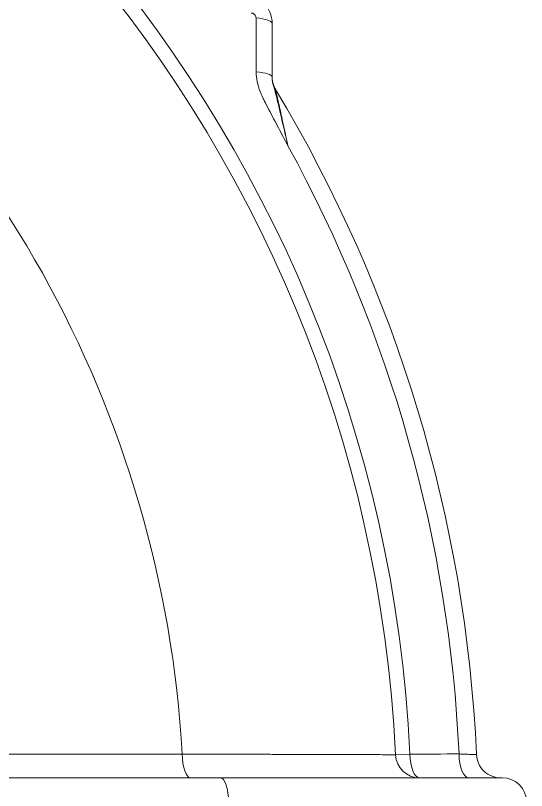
# Model space of a CAD drawing. Header units: millimetres. Extents: x 4664 to 8864, y -38 to 2932.
# Drawn here: x 6427.5 to 6482.4, y 1717.5 to 1800.8 of the extents above; entities that cross this region are included whole.
import ezdxf

# ---------------------------------------------------------------- set-up
doc = ezdxf.new("R2010")
doc.units = ezdxf.units.MM

msp = doc.modelspace()

# ---------------------------------------------------------------- linework, layer by layer
at = {"lineweight": 5}
for p, q in [((6362.103, 1721.4), (6445.403, 1721.4)), ((6468.334, 1721.327), (6469.889, 1721.401)), ((6361.586, 1718.839), (6479.816, 1718.839))]:
    msp.add_line(p, q, dxfattribs=at)
for centre, radius, start, end in [((6325.159, 1714.486), 144.895, 2.73527, 80.78997), ((6325.159, 1714.486), 143.338, 2.73527, 80.78997), ((6325.159, 1714.486), 120.442, 3.29067, 55.00395), ((6325.159, 1714.486), 152.045, 2.58148, 31.03314), ((6325.159, 1714.486), 150.173, 2.63975, 28.80096), ((6470.943, 1721.451), 2.612, 182.73527, 270), ((6479.816, 1716.228), 2.612, 0, 90)]:
    msp.add_arc(centre, radius, start, end, dxfattribs=at)
for centre, major_axis, ratio, start_param, end_param in [((6452.456, 1799.992), (2.612, 0), 0.239082, 0, 1.228846), ((6452.456, 1794.217), (2.612, 0), 0.228211, 0, 1.221386), ((6446.296, 1721.451), (0, -2.612), 0.342039, 4.732052, 6.283185), ((6470.943, 1721.451), (0, 2.612), 0.403565, 1.590075, 3.141593), ((6476.226, 1721.451), (0, 2.612), 0.403592, 1.589402, 3.141593), ((6449.479, 1716.228), (0, -2.612), 0.342538, 1.570796, 3.141593)]:
    msp.add_ellipse(centre, major_axis=major_axis, ratio=ratio, start_param=start_param, end_param=end_param, dxfattribs=at)
for points, knots in [([(6455.068, 1799.992), (6455.068, 1800.398), (6454.986, 1800.816), (6454.666, 1801.582), (6454.425, 1801.938), (6453.981, 1802.374), (6453.816, 1802.507), (6453.472, 1802.731), (6453.292, 1802.824), (6452.726, 1803.052), (6452.326, 1803.126), (6451.934, 1803.126)], [0, 0, 0, 0, 0.25, 0.25, 0.5, 0.5, 0.625, 0.625, 0.75, 0.75, 1, 1, 1, 1]), ([(6452.807, 1801.107), (6452.864, 1801.107), (6452.923, 1801.097), (6453.034, 1801.058), (6453.088, 1801.028), (6453.179, 1800.955), (6453.219, 1800.911), (6453.278, 1800.816), (6453.301, 1800.765), (6453.326, 1800.67), (6453.332, 1800.625), (6453.332, 1800.58)], [0, 0, 0, 0, 0.217759, 0.217759, 0.436972, 0.436972, 0.642727, 0.642727, 0.837259, 0.837259, 1, 1, 1, 1]), ([(6453.332, 1800.58), (6453.337, 1798.889), (6453.343, 1797.196), (6453.349, 1795.259), (6453.35, 1795.018), (6453.35, 1794.777)], [0, 0, 0, 0, 0.875371, 0.875371, 1, 1, 1, 1]), ([(6453.35, 1794.777), (6453.351, 1794.418), (6453.389, 1794.064), (6453.53, 1793.363), (6453.637, 1793.014), (6453.836, 1792.503), (6453.909, 1792.336), (6454.061, 1792.005), (6454.14, 1791.841), (6454.383, 1791.352), (6454.552, 1791.029), (6455.059, 1790.061), (6455.402, 1789.417), (6456.083, 1788.128), (6456.421, 1787.482), (6456.755, 1786.835)], [0, 0, 0, 0, 0.125, 0.125, 0.25, 0.25, 0.3125, 0.3125, 0.375, 0.375, 0.5, 0.5, 0.75, 0.75, 1, 1, 1, 1]), ([(6456.755, 1786.835), (6456.589, 1787.568), (6456.421, 1788.303), (6456.084, 1789.77), (6455.914, 1790.504), (6455.662, 1791.576), (6455.578, 1791.929), (6455.458, 1792.417), (6455.418, 1792.572), (6455.343, 1792.852), (6455.307, 1792.977), (6455.208, 1793.313), (6455.156, 1793.497), (6455.086, 1793.861), (6455.068, 1794.038), (6455.068, 1794.217)], [0, 0, 0, 0, 0.25, 0.25, 0.5, 0.5, 0.625, 0.625, 0.6875, 0.6875, 0.75, 0.75, 0.875, 0.875, 1, 1, 1, 1]), ([(6456.755, 1786.835), (6456.618, 1787.479), (6456.484, 1788.11), (6456.282, 1789.042), (6456.214, 1789.358), (6456.079, 1789.977), (6456.013, 1790.282), (6455.885, 1790.868), (6455.823, 1791.148), (6455.707, 1791.674), (6455.653, 1791.918), (6455.56, 1792.341), (6455.519, 1792.524), (6455.475, 1792.72), (6455.464, 1792.772), (6455.447, 1792.845), (6455.443, 1792.866), (6455.442, 1792.87), (6455.442, 1792.87), (6455.442, 1792.87)], [0, 0, 0, 0, 0.239167, 0.239167, 0.364739, 0.364739, 0.490311, 0.490311, 0.615883, 0.615883, 0.741455, 0.741455, 0.867027, 0.867027, 0.929813, 0.929813, 0.992598, 0.992598, 1, 1, 1, 1]), ([(6445.403, 1721.4), (6446.214, 1721.397), (6447.016, 1721.394), (6448.6, 1721.388), (6449.381, 1721.385), (6450.917, 1721.38), (6451.672, 1721.377), (6453.151, 1721.372), (6453.875, 1721.37), (6455.286, 1721.365), (6455.974, 1721.363), (6457.308, 1721.359), (6457.955, 1721.357), (6459.202, 1721.353), (6459.803, 1721.351), (6460.666, 1721.348), (6460.948, 1721.347), (6461.36, 1721.346), (6461.564, 1721.346), (6461.797, 1721.345), (6461.912, 1721.344), (6461.97, 1721.344), (6461.998, 1721.344), (6462.013, 1721.344), (6462.02, 1721.344), (6462.023, 1721.344), (6462.025, 1721.344), (6462.026, 1721.344), (6462.026, 1721.344), (6462.027, 1721.344), (6462.027, 1721.344), (6462.528, 1721.343), (6463.004, 1721.341), (6463.899, 1721.339), (6464.319, 1721.337), (6465.101, 1721.335), (6465.463, 1721.334), (6466.125, 1721.332), (6466.426, 1721.331), (6466.964, 1721.33), (6467.201, 1721.329), (6467.61, 1721.328), (6467.781, 1721.328), (6468.057, 1721.327), (6468.161, 1721.327), (6468.299, 1721.327), (6468.334, 1721.327), (6468.334, 1721.327)], [0, 0, 0, 0, 0.0625, 0.0625, 0.125, 0.125, 0.1875, 0.1875, 0.25, 0.25, 0.3125, 0.3125, 0.375, 0.375, 0.4375, 0.4375, 0.46875, 0.46875, 0.484375, 0.492188, 0.496094, 0.498047, 0.499023, 0.499512, 0.499756, 0.499878, 0.499939, 0.499969, 0.499985, 0.499985, 0.5, 0.5, 0.5625, 0.5625, 0.625, 0.625, 0.6875, 0.6875, 0.75, 0.75, 0.8125, 0.8125, 0.875, 0.875, 0.9375, 0.9375, 1, 1, 1, 1]), ([(6477.05, 1721.334), (6477.05, 1721.334), (6477.05, 1721.334), (6477.05, 1721.334), (6477.039, 1721.334), (6476.995, 1721.336), (6476.962, 1721.337), (6476.876, 1721.34), (6476.823, 1721.342), (6476.696, 1721.346), (6476.622, 1721.349), (6476.373, 1721.358), (6476.174, 1721.365), (6475.709, 1721.383), (6475.452, 1721.392), (6475.173, 1721.403)], [0, 0, 0, 0, 0.001007, 0.001007, 0.125881, 0.125881, 0.250755, 0.250755, 0.375629, 0.375629, 0.500503, 0.500503, 0.750252, 0.750252, 1, 1, 1, 1]), ([(6479.659, 1718.839), (6479.325, 1718.843), (6478.683, 1718.961), (6477.805, 1719.512), (6477.215, 1720.364), (6477.069, 1721), (6477.05, 1721.334)], [0, 0, 0, 0, 0.240682, 0.5, 0.759319, 1, 1, 1, 1])]:
    msp.add_open_spline(points, degree=3, knots=knots, dxfattribs=at)
for points, degree in [([(6455.068, 1794.217), (6455.068, 1796.144), (6455.068, 1798.069), (6455.068, 1799.992)], 3), ([(6455.442, 1792.87), (6455.071, 1793.493), (6455.068, 1794.216)], 2), ([(6475.173, 1721.403), (6473.412, 1721.402), (6471.65, 1721.401), (6469.889, 1721.401)], 3)]:
    msp.add_open_spline(points, degree=degree, dxfattribs=at)

doc.saveas('drawing.dxf')
